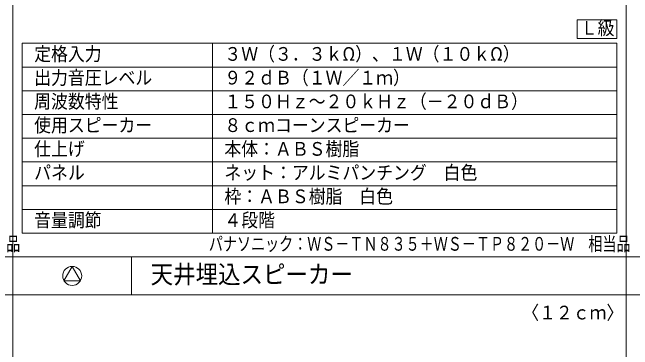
# Model space of a CAD drawing. Units: millimetres on the paper. Extents: x -401 to 401, y -280 to 280.
# Drawn here: x -258.1 to -127.6, y -139.5 to -68.5 of the extents above; entities that cross this region are included whole.
import ezdxf
from ezdxf.enums import TextEntityAlignment as Align

# ---------------------------------------------------------------- set-up
doc = ezdxf.new("R2010")
doc.units = ezdxf.units.MM
for name, color, linetype, lineweight in [('0-1_WAKU', 4, 'Continuous', 9), ('0-3_WAKU-M', 7, 'Continuous', 9), ('0-4_(J)SP', 7, 'Continuous', 9), ('0-7_MOJI1', 7, 'Continuous', 9)]:
    doc.layers.add(name, color=color, linetype=linetype, lineweight=lineweight)
doc.layers.add('0-8_相当品', color=4, linetype='Continuous')
doc.styles.add('ＭＳ ゴシック', font='')
doc.styles.get('ＭＳ ゴシック').set_extended_font_data('MS Gothic')

msp = doc.modelspace()

# ---------------------------------------------------------------- linework, layer by layer
at = {"layer": '0-1_WAKU', "color": 3}
for p, q in [((-255.989, -114.983), (-255.989, -74.983)), ((-255.989, -74.983), (-130.989, -74.983)), ((-215.989, -114.983), (-215.989, -74.983)), ((-130.989, -114.983), (-130.989, -74.983)), ((-255.989, -114.983), (-130.989, -114.983))]:
    msp.add_line(p, q, dxfattribs=at)
at = {"layer": '0-1_WAKU'}
for p, q in [((-130.989, -79.983), (-255.989, -79.983)), ((-130.989, -84.983), (-255.989, -84.983)), ((-130.989, -89.983), (-255.989, -89.983)), ((-255.989, -94.983), (-130.989, -94.983)), ((-255.989, -99.983), (-130.989, -99.983)), ((-255.989, -104.983), (-130.989, -104.983)), ((-255.989, -109.983), (-130.989, -109.983))]:
    msp.add_line(p, q, dxfattribs=at)
at = {"layer": '0-3_WAKU-M'}
for p, q in [((-128.989, 240.017), (-128.989, -239.983)), ((-257.989, 120.017), (-257.989, -239.983)), ((-386.989, -119.983), (387.011, -119.983)), ((-232.989, -119.983), (-232.989, -127.983)), ((-386.989, -127.983), (387.011, -127.983))]:
    msp.add_line(p, q, dxfattribs=at)
at = {"layer": '0-4_(J)SP'}
msp.add_lwpolyline([(-245.489, -121.983), (-247.221, -124.983), (-243.757, -124.983)], close=True, dxfattribs=at)
msp.add_circle((-245.489, -123.983), 2, dxfattribs=at)
at = {"layer": '0-7_MOJI1'}
msp.add_lwpolyline([(-139.31, -70.016), (-130.989, -70.016), (-130.989, -73.983), (-139.31, -73.983)], close=True, dxfattribs=at)

# ---------------------------------------------------------------- texts
at = {"layer": '0-7_MOJI1', "style": 'ＭＳ ゴシック', "width": 0.9}
for s, height, p in [('Ｌ級', 2.889, (-138.549, -74.054)), ('定格入力', 2.889, (-253.489, -79.538)), ('３Ｗ（３．３ｋΩ）、１Ｗ（１０ｋΩ）', 2.889, (-213.489, -79.538)), ('出力音圧レベル', 2.889, (-253.489, -84.538)), ('９２ｄＢ（１Ｗ／１ｍ）', 2.889, (-213.489, -84.538)), ('周波数特性', 2.889, (-253.489, -89.538)), ('１５０Ｈｚ～２０ｋＨｚ（－２０ｄＢ）', 2.889, (-213.489, -89.538)), ('使用スピーカー', 2.889, (-253.489, -94.538)), ('８ｃｍコーンスピーカー', 2.889, (-213.489, -94.538)), ('仕上げ', 2.889, (-253.489, -99.538)), ('本体：ＡＢＳ樹脂', 2.889, (-213.489, -99.538)), ('ネット：アルミパンチング\u3000白色', 2.889, (-213.489, -104.538)), ('パネル', 2.889, (-253.489, -104.538)), ('枠：ＡＢＳ樹脂\u3000白色', 2.889, (-213.489, -109.538)), ('音量調節', 2.889, (-253.489, -114.538)), ('４段階', 2.889, (-213.489, -114.538)), ('天井埋込スピーカー', 3.849, (-228.989, -126.723)), ('〈１２ｃｍ〉', 2.889, (-150.866, -134.018))]:
    msp.add_text(s, height=height, dxfattribs=at).set_placement(p, align=Align.BOTTOM_LEFT)
at = {"layer": '0-8_相当品', "style": 'ＭＳ ゴシック', "width": 0.75}
for s, p in [('パナソニック：ＷＫ－ＥＫ３３０ＮＴ＋ＷＵ－ＰＫ３０６＋ＷＵ－ＥＢ２２０\u3000相当品', (-371.669, -119.538)), ('パナソニック：ＷＳ－ＴＮ８３５＋ＷＳ－ＴＰ８２０－Ｗ\u3000相当品', (-216.749, -119.538))]:
    msp.add_text(s, height=2.889, dxfattribs=at).set_placement(p, align=Align.BOTTOM_LEFT)

doc.saveas('drawing.dxf')
